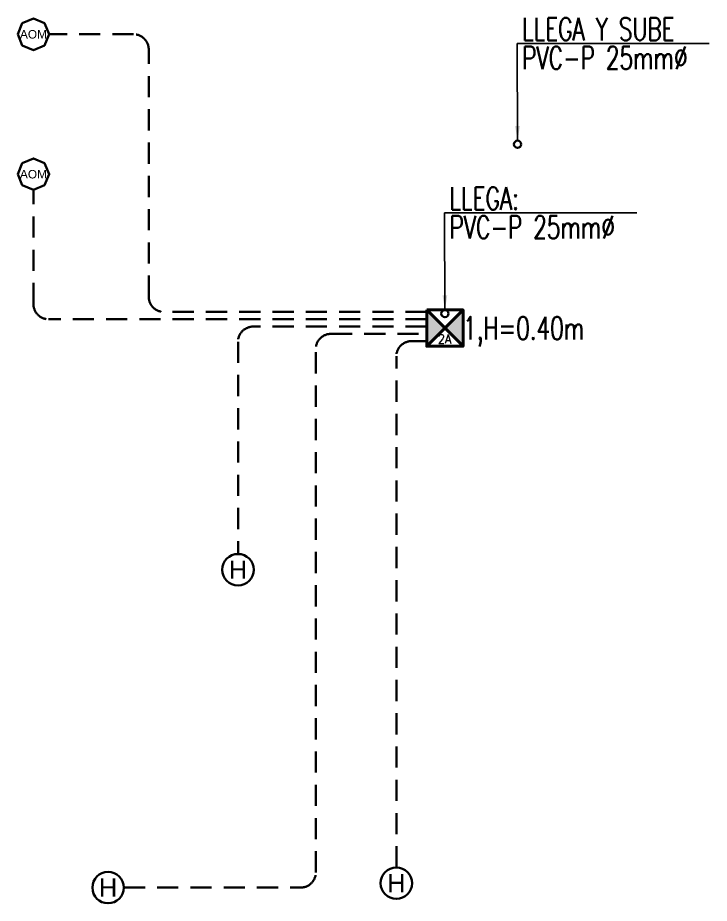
# Model space of a CAD drawing. Header units: millimetres. Extents: x 5 to 47, y -122 to 34.
# Drawn here: x 24.24 to 29.96, y -100.57 to -93.25 of the extents above; entities that cross this region are included whole.
import ezdxf
from ezdxf.enums import TextEntityAlignment as Align

# ---------------------------------------------------------------- set-up
doc = ezdxf.new("R2010")
doc.units = ezdxf.units.MM
doc.linetypes.add('DASHED', pattern=[0.75, 0.5, -0.25])
for name, color, linetype, lineweight in [('MQ.CAJA PASO TELECOMUNICACIONES', 94, 'Continuous', 40), ('MQ.CANALI DYA', 150, 'Continuous', 30), ('MQ.CIRCUITO TOMACORRIENTE TECHO', 7, 'Continuous', 30), ('MQ.DETECTOR HUMO', 150, 'Continuous', 30), ('MQ.FLECHAS', 135, 'Continuous', 15), ('MQ.TEXTO GENERAL', 7, 'Continuous', 40)]:
    doc.layers.add(name, color=color, linetype=linetype, lineweight=lineweight)
doc.styles.add('MQTEXTO', font='romans.shx')
doc.styles.get("Standard").update_dxf_attribs({"font": 'arial.ttf'})
doc.dimstyles.new('ISO-25', dxfattribs={"dimtxt": 2.5, "dimasz": 2.5, "dimexe": 1.25, "dimexo": 0.625, "dimtad": 1, "dimtxsty": 'Standard', "dimcen": 2.5, "dimadec": 0, "dimazin": 0, "dimtfac": 1, "dimtmove": 0, "dimatfit": 3, "dimfxl": 1, "dimarcsym": 0})

# ---------------------------------------------------------------- blocks, each defined once
blk = doc.blocks.new('DETECTOR DE HUMO 1 EN 75')
at = {"layer": 'MQ.DETECTOR HUMO'}
blk.add_circle((0, 0.13), 0.13, dxfattribs=at)
blk.add_text('H', height=0.15, rotation=180, dxfattribs=at).set_placement((0, 0.13), align=Align.MIDDLE_CENTER)
blk = doc.blocks.new('C.C.(2A) 250x250x125 1 EN 75')
at = {"layer": 'MQ.CAJA PASO TELECOMUNICACIONES'}
h = blk.add_hatch(color=256, dxfattribs=at)
h.dxf.hatch_style = 1
h.paths.add_polyline_path([(0, 0), (0.15, 0.15), (0, 0.3)])
h.paths.add_polyline_path([(0.15, 0.15), (0.3, 0), (0.3, 0.3)])
for p, q in [((0.3, 0.3), (0, 0)), ((0, 0.3), (0.3, 0))]:
    blk.add_line(p, q, dxfattribs=at)
blk.add_lwpolyline([(0, 0.3), (0.3, 0.3), (0.3, 0), (0, 0)], close=True, dxfattribs=at)
at = {"layer": 'DEFPOINTS', "style": 'MQTEXTO', "width": 0.9}
blk.add_text('2A', height=0.075, dxfattribs=at).set_placement((0.0917, 0.0608), align=Align.MIDDLE_LEFT)

msp = doc.modelspace()

# ---------------------------------------------------------------- linework, layer by layer
at = {"layer": 'MQ.CANALI DYA', "linetype": 'DASHED', "ltscale": 0.35}
for points in [[(27.6209, -95.6807), (25.4483, -95.6807, -0.414214), (25.3233, -95.5557), (25.3233, -93.5103, 0.414214), (25.1983, -93.3853), (24.5007, -93.3853)], [(27.6209, -95.7411), (24.4957, -95.7411, -0.414214), (24.3707, -95.6161), (24.3707, -94.672)], [(27.6209, -95.8016), (26.1862, -95.8016, 0.414214), (26.0612, -95.9266), (26.0612, -97.6821)], [(25.1175, -100.4397), (26.5787, -100.4397, 0.414214), (26.7037, -100.3147), (26.7037, -95.987, -0.414214), (26.8287, -95.862), (27.6209, -95.862)], [(27.3693, -100.2734), (27.3693, -96.0474, -0.414214), (27.4943, -95.9224), (27.6209, -95.9224)]]:
    msp.add_lwpolyline(points, format="xyb", dxfattribs=at)
at = {"layer": 'MQ.CIRCUITO TOMACORRIENTE TECHO', "ltscale": 0.3}
for centre in [(28.371, -94.2947), (27.7709, -95.6947)]:
    msp.add_circle(centre, 0.03, dxfattribs=at)
at = {"layer": 'MQ.DETECTOR HUMO', "elevation": 0}
msp.add_lwpolyline([(24.2407, -93.3853), (24.2788, -93.2934), (24.3707, -93.2553), (24.4626, -93.2934), (24.5007, -93.3853), (24.4626, -93.4772), (24.3707, -93.5153), (24.2788, -93.4772), (24.2407, -93.3853)], dxfattribs=at)
at = {"layer": 'MQ.DETECTOR HUMO'}
msp.add_lwpolyline([(24.2407, -94.542), (24.2788, -94.45), (24.3707, -94.412), (24.4626, -94.45), (24.5007, -94.542), (24.4626, -94.6339), (24.3707, -94.672), (24.2788, -94.6339), (24.2407, -94.542)], dxfattribs=at)

# ---------------------------------------------------------------- block references
at = {"layer": 'MQ.CAJA PASO TELECOMUNICACIONES'}
msp.add_blockref('C.C.(2A) 250x250x125 1 EN 75', (27.6209, -95.9647), dxfattribs=at)
at = {"layer": 'MQ.DETECTOR HUMO', "rotation": 180}
for p in [(26.0612, -97.6821), (27.3693, -100.2734), (24.9875, -100.3097)]:
    msp.add_blockref('DETECTOR DE HUMO 1 EN 75', p, dxfattribs=at)

# ---------------------------------------------------------------- texts
at = {"layer": 'MQ.DETECTOR HUMO'}
for p in [(24.3707, -93.3853, 0), (24.3707, -94.542)]:
    msp.add_text('AOM', height=0.07, dxfattribs=at).set_placement(p, align=Align.MIDDLE_CENTER)
at = {"layer": 'MQ.TEXTO GENERAL', "style": 'MQTEXTO', "width": 0.7}
for s, p in [('LLEGA Y SUBE', (28.4089, -93.3421)), ('LLEGA:', (27.8088, -94.7421))]:
    msp.add_text(s, height=0.1875, rotation=360, dxfattribs=at).set_placement(p, align=Align.MIDDLE_LEFT)
for s, p in [('PVC-P 25mm%%C', (28.4089, -93.5801)), ('PVC-P 25mm%%C', (27.8088, -94.98)), ('1,H=0.40m', (27.9209, -95.8147))]:
    msp.add_text(s, height=0.1875, dxfattribs=at).set_placement(p, align=Align.MIDDLE_LEFT)

# ---------------------------------------------------------------- leaders
at = {"layer": 'MQ.FLECHAS'}
for points in [[(28.371, -94.2647), (28.3673, -93.4611), (29.9551, -93.4611)], [(27.7709, -95.6647), (27.7673, -94.8611), (29.3551, -94.8611)]]:
    msp.add_leader(points, dimstyle='ISO-25', override={"dimasz": 0.12, "dimfxl": 0.15, "dimfxlon": 1, "dimtzin": 0}, dxfattribs=at)

doc.saveas('drawing.dxf')
